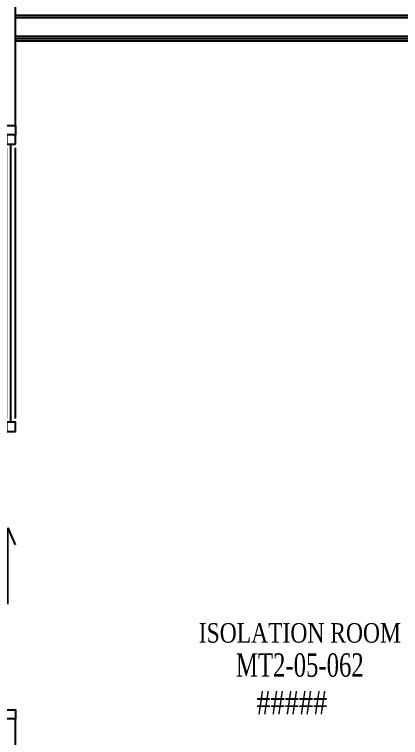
# Model space of a CAD drawing. Header units: inches. Extents: x -772 to 6765, y -813 to 4093.
# Drawn here: x 5404.4 to 5612.3, y 1742 to 2131.9 of the extents above; entities that cross this region are included whole.
import ezdxf
from ezdxf.enums import TextEntityAlignment as Align

# ---------------------------------------------------------------- set-up
doc = ezdxf.new("R2010")
doc.units = ezdxf.units.IN
doc.header["$MEASUREMENT"] = 0
doc.set_wipeout_variables(frame=1)
doc.linetypes.add('DOT2', pattern=[3.175, 0, -3.175])
for name, color, linetype in [('FHM_BEYAZ ALÇIPAN', 7, 'Continuous'), ('H_GAP_Cam', 153, 'Continuous'), ('H_GAP_Kapi_', 120, 'Continuous'), ('H_GAP_KapiIzdusum', 8, 'DOT2'), ('H_GAP_PozKapi', 9, 'Continuous'), ('H_GAP_WipeoutKapi', 255, 'DOT2'), ('H_ROM_MahalEng', 61, 'Continuous'), ('H_ROM_MahalNumarasi', 61, 'Continuous')]:
    doc.layers.add(name, color=color, linetype=linetype)
doc.styles.add('HG', font='times.ttf')
doc.styles.add('HG_POZ', font='times.ttf')
doc.styles.add('XR_IZM_MH_PLN_04_ROM$0$HG', font='times.ttf')

# ---------------------------------------------------------------- blocks, each defined once
blk = doc.blocks.new('*U44')
at = {"layer": 'H_GAP_PozKapi', "color": 132, "style": 'HG_POZ', "width": 0.7}
blk.add_attdef('KAPIPOZ', text='', height=15, dxfattribs=at).set_placement((156.79, -22.06), align=Align.MIDDLE)
at = {"ltscale": 50}
blk.add_wipeout([(0, 3.5), (320, 3.5), (320, -18.5), (0, -18.5)], dxfattribs=at).dxf.layer = 'H_GAP_WipeoutKapi'
for points in [[(0, -15), (5, -15), (5, 0), (0, 0)], [(155, 0), (160, 0), (160, -5), (155, -5)], [(310, 0), (315, 0), (315, -5), (310, -5)], [(315, -15), (320, -15), (320, 0), (315, 0)], [(10, -13.5), (5, -13.5), (5, -8.5), (10, -8.5)], [(160, -13.5), (155, -13.5), (155, -8.5), (160, -8.5)]]:
    blk.add_lwpolyline(points, close=True)
at = {"layer": 'H_GAP_Cam'}
for p, q in [((162, 0), (308, 0)), ((103, -4.16), (93.83, -0.33)), ((160, -2.5), (310, -2.5)), ((62, -4.16), (103, -4.16)), ((162, -5), (308, -5)), ((10, -11), (155, -11)), ((12, -8.5), (153, -8.5)), ((12, -13.5), (153, -13.5))]:
    blk.add_line(p, q, dxfattribs=at)
at = {"layer": 'H_GAP_Kapi_', "linetype": 'DOT2', "ltscale": 0.5}
blk.add_lwpolyline([(330, -15), (330, -35), (-10, -35), (-10, -15)], dxfattribs=at)
at = {"layer": 'H_GAP_KapiIzdusum', "linetype": 'DOT2'}
blk.add_lwpolyline([(155, -8.5), (315, -8.5), (315, -13.5), (155, -13.5)], dxfattribs=at)
blk = doc.blocks.new('Not_Mahal')
at = {"color": 0, "style": 'XR_IZM_MH_PLN_04_ROM$0$HG', "width": 0.7}
blk.add_attdef('NO', text='', height=18, dxfattribs=at).set_placement((0, 22.5), align=Align.MIDDLE_CENTER)

msp = doc.modelspace()

# ---------------------------------------------------------------- linework, layer by layer
at = {"layer": 'FHM_BEYAZ ALÇIPAN'}
for points in [[(5405, 1282.5), (5405, 2577)], [(5990, 2131.25), (5405, 2131.25)], [(5990, 2130), (5405, 2130)], [(5990, 2120), (5405, 2120)], [(5990, 2118.75), (5405, 2118.75)], [(5990, 2117.5), (5405, 2117.5)]]:
    msp.add_lwpolyline(points, dxfattribs=at)

# ---------------------------------------------------------------- block references
at = {"layer": 'H_ROM_MahalNumarasi'}
ref = msp.add_blockref('Not_Mahal', (5558.082, 1781.104), dxfattribs=dict(at, xscale=0.7, yscale=0.7))
ref.add_attrib('ROOMNAME', 'ISOLATION ROOM', dxfattribs={"layer": 'H_ROM_MahalEng', "height": 10.5, "style": 'HG', "width": 0.8}).set_placement((5558.082, 1798.429), align=Align.MIDDLE_CENTER)
ref.add_attrib('NO', 'MT2-05-062', dxfattribs={"layer": '0', "color": 0, "height": 12.6, "style": 'HG', "width": 0.7}).set_placement((5558.082, 1781.104), align=Align.MIDDLE_CENTER)
ref.add_attrib('ALAN', '#####', dxfattribs={"layer": '0', "color": 0, "height": 12.6, "style": 'HG', "width": 0.8}).set_placement((5572.782, 1760.804), align=Align.MIDDLE_RIGHT)

# ---------------------------------------------------------------- next in the draw order: block references
at = {"layer": 'H_GAP_Kapi_'}
ref = msp.add_blockref('*U44', (5405, 1752), dxfattribs=dict(at, xscale=-1, rotation=270))
ref.add_attrib('KAPIPOZ', 'OK15 320/220', dxfattribs={"layer": 'H_GAP_PozKapi', "color": 132, "height": 15, "rotation": 450, "style": 'HG_POZ', "width": 0.7}).set_placement((5382.942, 1908.794), align=Align.MIDDLE)

doc.saveas('drawing.dxf')
